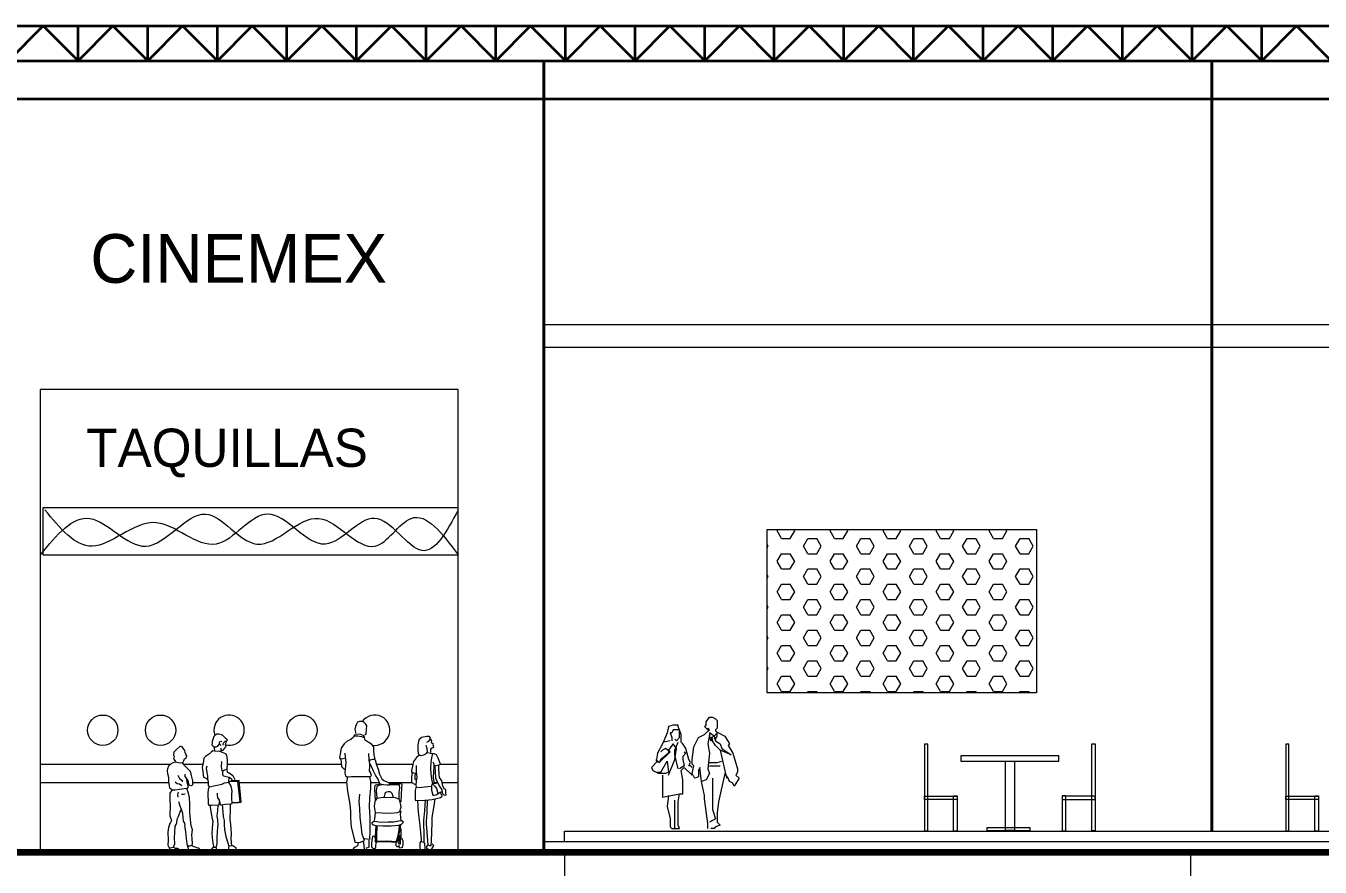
# Model space of a CAD drawing. Header units: millimetres. Extents: x 202 to 406, y -88 to 148.
# Drawn here: x 276.42 to 295.02, y 29.17 to 41.26 of the extents above; entities that cross this region are included whole.
import ezdxf

# ---------------------------------------------------------------- set-up
doc = ezdxf.new("R2010")
doc.units = ezdxf.units.MM
doc.header["$LTSCALE"] = 0.065
doc.linetypes.add('DASHDOT', pattern=[25.4, 12.7, -6.35, 0, -6.35])
doc.layers.get('0').update_dxf_attribs({"lineweight": 0})
for name, color, linetype, lineweight in [('accesos', 80, 'Continuous', 15), ('ejes', 1, 'DASHDOT', 0), ('ESTRUCTURA', 183, 'Continuous', 35), ('LINEA DE TIERRA', 183, 'Continuous', 90), ('muebles', 140, 'Continuous', 0), ('muros', 50, 'Continuous', 40)]:
    doc.layers.add(name, color=color, linetype=linetype, lineweight=lineweight)

# ---------------------------------------------------------------- blocks, each defined once
blk = doc.blocks.new('Eschum27')
at = {"color": 0, "linetype": 'ByBlock'}
for p, q in [((0.18, 1.69), (0.164, 1.65)), ((0.198, 1.711), (0.18, 1.69)), ((0.224, 1.724), (0.198, 1.711)), ((0.253, 1.727), (0.224, 1.724)), ((0.291, 1.715), (0.253, 1.727)), ((0.312, 1.704), (0.291, 1.715)), ((0.345, 1.672), (0.312, 1.704)), ((-0.355, 1.506), (-0.393, 1.465)), ((-0.309, 1.549), (-0.355, 1.506)), ((-0.291, 1.549), (-0.309, 1.549)), ((-0.273, 1.541), (-0.291, 1.549)), ((-0.249, 1.511), (-0.273, 1.541)), ((-0.236, 1.49), (-0.249, 1.511)), ((-0.231, 1.46), (-0.236, 1.49)), ((0.155, 1.598), (0.153, 1.572)), ((0.153, 1.572), (0.159, 1.561)), ((0.159, 1.621), (0.155, 1.598)), ((0.164, 1.65), (0.159, 1.621)), ((0.159, 1.561), (0.167, 1.555)), ((0.167, 1.555), (0.18, 1.542)), ((0.18, 1.542), (0.185, 1.521)), ((0.185, 1.521), (0.191, 1.492)), ((0.211, 1.539), (0.19, 1.537)), ((0.191, 1.492), (0.191, 1.483)), ((0.228, 1.546), (0.211, 1.539)), ((0.248, 1.57), (0.228, 1.546)), ((0.262, 1.585), (0.248, 1.57)), ((0.26, 1.611), (0.27, 1.621)), ((0.26, 1.596), (0.26, 1.611)), ((0.267, 1.581), (0.26, 1.596)), ((0.277, 1.57), (0.267, 1.581)), ((0.27, 1.621), (0.28, 1.623)), ((0.282, 1.557), (0.277, 1.57)), ((0.28, 1.623), (0.289, 1.62)), ((0.29, 1.494), (0.28, 1.523)), ((0.287, 1.469), (0.284, 1.496)), ((0.289, 1.62), (0.29, 1.616)), ((0.3, 1.489), (0.29, 1.494)), ((0.316, 1.489), (0.3, 1.489)), ((0.315, 1.569), (0.316, 1.585)), ((0.316, 1.585), (0.325, 1.605)), ((0.321, 1.498), (0.316, 1.489)), ((0.325, 1.512), (0.321, 1.498)), ((0.325, 1.605), (0.345, 1.622)), ((0.333, 1.523), (0.325, 1.512)), ((0.349, 1.542), (0.333, 1.523)), ((0.365, 1.654), (0.345, 1.672)), ((0.345, 1.622), (0.361, 1.628)), ((0.349, 1.584), (0.346, 1.57)), ((0.346, 1.57), (0.351, 1.562)), ((0.36, 1.627), (0.349, 1.584)), ((0.354, 1.552), (0.349, 1.542)), ((0.351, 1.562), (0.354, 1.552)), ((0.361, 1.628), (0.373, 1.633)), ((0.375, 1.642), (0.365, 1.654)), ((0.373, 1.633), (0.375, 1.642)), ((-0.428, 1.303), (-0.47, 1.263)), ((-0.368, 1.328), (-0.428, 1.303)), ((-0.393, 1.465), (-0.401, 1.425)), ((-0.401, 1.425), (-0.39, 1.406)), ((-0.393, 1.387), (-0.401, 1.374)), ((-0.401, 1.374), (-0.386, 1.352)), ((-0.39, 1.406), (-0.393, 1.387)), ((-0.386, 1.352), (-0.373, 1.347)), ((-0.373, 1.347), (-0.368, 1.325)), ((-0.368, 1.325), (-0.333, 1.317)), ((-0.333, 1.317), (-0.298, 1.314)), ((-0.298, 1.314), (-0.26, 1.322)), ((-0.273, 1.317), (-0.256, 1.29)), ((-0.26, 1.322), (-0.249, 1.341)), ((-0.249, 1.341), (-0.24, 1.371)), ((-0.24, 1.371), (-0.214, 1.392)), ((-0.222, 1.438), (-0.231, 1.46)), ((-0.209, 1.414), (-0.222, 1.438)), ((-0.214, 1.392), (-0.209, 1.414)), ((0.028, 1.309), (0.019, 1.276)), ((0.036, 1.378), (0.028, 1.309)), ((0.062, 1.402), (0.036, 1.378)), ((0.118, 1.44), (0.062, 1.402)), ((0.147, 1.47), (0.118, 1.44)), ((0.167, 1.487), (0.147, 1.47)), ((0.19, 1.483), (0.167, 1.487)), ((0.267, 1.475), (0.19, 1.483)), ((0.303, 1.462), (0.267, 1.475)), ((0.285, 1.339), (0.293, 1.327)), ((0.293, 1.327), (0.288, 1.254)), ((0.352, 1.44), (0.303, 1.462)), ((0.369, 1.422), (0.352, 1.44)), ((0.376, 1.355), (0.369, 1.422)), ((0.378, 1.295), (0.376, 1.355)), ((-0.485, 1.228), (-0.49, 1.196)), ((-0.49, 1.196), (-0.483, 1.16)), ((-0.47, 1.263), (-0.485, 1.228)), ((-0.483, 1.16), (-0.47, 1.109)), ((-0.335, 1.136), (-0.313, 1.088)), ((-0.256, 1.29), (-0.225, 1.26)), ((-0.229, 1.115), (-0.229, 1.152)), ((-0.225, 1.26), (-0.2, 1.233)), ((-0.2, 1.233), (-0.158, 1.193)), ((-0.158, 1.193), (-0.145, 1.133)), ((-0.145, 1.133), (-0.128, 1.052)), ((0.019, 1.276), (0.015, 1.24)), ((0.015, 1.24), (0.021, 1.189)), ((0.021, 1.189), (0.026, 1.139)), ((0.026, 1.139), (0.031, 1.105)), ((0.081, 1.266), (0.071, 1.232)), ((0.071, 1.232), (0.079, 1.177)), ((0.079, 1.177), (0.089, 1.123)), ((0.089, 1.123), (0.092, 1.076)), ((0.288, 1.254), (0.297, 1.197)), ((0.297, 1.197), (0.329, 1.21)), ((0.308, 1.198), (0.305, 1.167)), ((0.305, 1.167), (0.305, 1.139)), ((0.305, 1.139), (0.321, 1.125)), ((0.321, 1.125), (0.358, 1.115)), ((0.329, 1.21), (0.365, 1.222)), ((0.365, 1.222), (0.374, 1.224)), ((0.369, 1.218), (0.374, 1.181)), ((0.374, 1.224), (0.378, 1.295)), ((0.374, 1.181), (0.399, 1.167)), ((0.399, 1.167), (0.434, 1.147)), ((0.434, 1.147), (0.455, 1.129)), ((0.455, 1.129), (0.47, 1.1)), ((-0.47, 1.109), (-0.47, 1.05)), ((-0.47, 1.05), (-0.463, 0.982)), ((-0.463, 0.982), (-0.455, 0.955)), ((-0.455, 0.955), (-0.428, 0.934)), ((-0.428, 0.934), (-0.41, 0.926)), ((-0.377, 0.926), (-0.311, 0.934)), ((-0.375, 1.042), (-0.348, 1.017)), ((-0.348, 1.017), (-0.311, 1.009)), ((-0.313, 1.088), (-0.275, 1.058)), ((-0.311, 1.009), (-0.28, 0.988)), ((-0.311, 0.934), (-0.245, 0.942)), ((-0.275, 1.058), (-0.273, 1.042)), ((-0.245, 0.942), (-0.196, 0.947)), ((-0.211, 1.093), (-0.229, 1.115)), ((-0.185, 1.044), (-0.211, 1.093)), ((-0.209, 1.063), (-0.205, 1.082)), ((-0.203, 1.034), (-0.209, 1.063)), ((-0.183, 0.879), (-0.207, 0.942)), ((-0.194, 0.998), (-0.203, 1.034)), ((-0.196, 0.947), (-0.181, 0.969)), ((-0.181, 0.969), (-0.194, 0.998)), ((-0.178, 1.004), (-0.185, 1.044)), ((-0.165, 0.988), (-0.178, 1.004)), ((-0.141, 0.982), (-0.165, 0.988)), ((-0.128, 0.998), (-0.141, 0.982)), ((-0.128, 1.052), (-0.128, 0.998)), ((0.031, 1.105), (0.047, 1.1)), ((0.047, 1.1), (0.089, 1.08)), ((0.092, 1.076), (0.097, 1.044)), ((0.097, 1.044), (0.1, 0.987)), ((0.114, 0.968), (0.097, 0.928)), ((0.1, 0.987), (0.113, 0.969)), ((0.113, 0.969), (0.295, 1.008)), ((0.295, 1.008), (0.313, 1.015)), ((0.313, 1.015), (0.331, 1.026)), ((0.331, 1.026), (0.369, 1.03)), ((0.358, 1.115), (0.403, 1.105)), ((0.369, 1.03), (0.394, 1.036)), ((0.394, 1.036), (0.399, 1.102)), ((0.429, 0.977), (0.398, 1.036)), ((0.399, 1.047), (0.52, 1.049)), ((0.403, 1.105), (0.433, 1.082)), ((0.545, 1.061), (0.425, 1.055)), ((0.441, 0.934), (0.429, 0.977)), ((0.433, 1.082), (0.446, 1.062)), ((0.445, 0.902), (0.441, 0.934)), ((0.47, 1.1), (0.483, 1.072)), ((0.52, 1.049), (0.556, 0.751)), ((0.575, 0.75), (0.545, 1.061)), ((-0.45, 0.876), (-0.453, 0.8)), ((-0.453, 0.8), (-0.448, 0.679)), ((-0.419, 0.927), (-0.45, 0.876)), ((-0.41, 0.926), (-0.377, 0.926)), ((-0.331, 0.891), (-0.342, 0.855)), ((-0.342, 0.855), (-0.338, 0.822)), ((-0.326, 0.759), (-0.31, 0.695)), ((-0.285, 0.862), (-0.253, 0.862)), ((-0.253, 0.862), (-0.229, 0.867)), ((-0.17, 0.813), (-0.183, 0.879)), ((-0.165, 0.721), (-0.17, 0.813)), ((0.097, 0.928), (0.094, 0.879)), ((0.094, 0.879), (0.094, 0.831)), ((0.094, 0.831), (0.099, 0.788)), ((0.1, 0.745), (0.097, 0.717)), ((0.099, 0.788), (0.1, 0.745)), ((0.229, 0.877), (0.227, 0.848)), ((0.227, 0.848), (0.235, 0.809)), ((0.235, 0.809), (0.256, 0.775)), ((0.256, 0.775), (0.268, 0.734)), ((0.256, 0.709), (0.26, 0.756)), ((0.438, 0.807), (0.441, 0.866)), ((0.445, 0.731), (0.438, 0.807)), ((0.441, 0.866), (0.445, 0.902)), ((0.556, 0.751), (0.526, 0.736)), ((0.537, 0.742), (0.575, 0.75)), ((-0.45, 0.575), (-0.453, 0.553)), ((-0.448, 0.679), (-0.45, 0.575)), ((-0.329, 0.543), (-0.295, 0.638)), ((-0.31, 0.695), (-0.29, 0.648)), ((-0.29, 0.648), (-0.271, 0.591)), ((-0.271, 0.591), (-0.266, 0.524)), ((-0.165, 0.61), (-0.165, 0.721)), ((-0.16, 0.54), (-0.165, 0.61)), ((0.097, 0.717), (0.11, 0.704)), ((0.11, 0.704), (0.149, 0.704)), ((0.124, 0.704), (0.137, 0.615)), ((0.137, 0.615), (0.155, 0.509)), ((0.149, 0.704), (0.256, 0.709)), ((0.23, 0.553), (0.237, 0.628)), ((0.237, 0.628), (0.241, 0.707)), ((0.268, 0.734), (0.275, 0.71)), ((0.275, 0.71), (0.387, 0.726)), ((0.299, 0.712), (0.303, 0.663)), ((0.303, 0.663), (0.317, 0.542)), ((0.387, 0.726), (0.415, 0.721)), ((0.415, 0.721), (0.445, 0.731)), ((0.416, 0.542), (0.421, 0.607)), ((0.421, 0.607), (0.421, 0.72)), ((0.472, 0.737), (0.446, 0.736)), ((0.526, 0.736), (0.472, 0.737)), ((-0.469, 0.385), (-0.479, 0.318)), ((-0.45, 0.442), (-0.469, 0.385)), ((-0.453, 0.553), (-0.443, 0.521)), ((-0.443, 0.458), (-0.45, 0.442)), ((-0.443, 0.521), (-0.43, 0.483)), ((-0.43, 0.483), (-0.443, 0.458)), ((-0.38, 0.312), (-0.375, 0.404)), ((-0.375, 0.404), (-0.36, 0.426)), ((-0.36, 0.426), (-0.349, 0.451)), ((-0.349, 0.451), (-0.344, 0.502)), ((-0.344, 0.502), (-0.329, 0.543)), ((-0.266, 0.524), (-0.261, 0.473)), ((-0.261, 0.473), (-0.24, 0.448)), ((-0.24, 0.448), (-0.235, 0.423)), ((-0.235, 0.423), (-0.24, 0.413)), ((-0.24, 0.413), (-0.238, 0.385)), ((-0.238, 0.385), (-0.225, 0.321)), ((-0.152, 0.451), (-0.16, 0.54)), ((-0.147, 0.407), (-0.152, 0.451)), ((-0.139, 0.397), (-0.147, 0.407)), ((-0.126, 0.35), (-0.139, 0.397)), ((0.155, 0.509), (0.166, 0.477)), ((0.161, 0.434), (0.155, 0.371)), ((0.166, 0.477), (0.161, 0.434)), ((0.237, 0.49), (0.23, 0.553)), ((0.235, 0.331), (0.243, 0.42)), ((0.243, 0.42), (0.237, 0.49)), ((0.317, 0.542), (0.33, 0.485)), ((0.33, 0.485), (0.33, 0.426)), ((0.33, 0.426), (0.336, 0.35)), ((0.416, 0.498), (0.416, 0.542)), ((0.427, 0.428), (0.416, 0.498)), ((0.434, 0.298), (0.427, 0.428)), ((-0.479, 0.318), (-0.476, 0.204)), ((-0.476, 0.204), (-0.479, 0.128)), ((-0.383, 0.233), (-0.38, 0.312)), ((-0.38, 0.147), (-0.383, 0.233)), ((-0.225, 0.321), (-0.217, 0.226)), ((-0.217, 0.226), (-0.204, 0.119)), ((-0.134, 0.28), (-0.126, 0.35)), ((-0.131, 0.223), (-0.134, 0.28)), ((-0.126, 0.157), (-0.131, 0.223)), ((0.155, 0.371), (0.153, 0.304)), ((0.153, 0.304), (0.155, 0.234)), ((0.155, 0.234), (0.166, 0.158)), ((0.228, 0.231), (0.235, 0.331)), ((0.228, 0.155), (0.228, 0.231)), ((0.336, 0.35), (0.354, 0.255)), ((0.354, 0.255), (0.383, 0.163)), ((0.429, 0.217), (0.434, 0.298)), ((0.44, 0.123), (0.429, 0.217)), ((-0.479, 0.128), (-0.463, 0.09)), ((-0.463, 0.09), (-0.422, 0.096)), ((-0.456, 0.076), (-0.463, 0.057)), ((-0.463, 0.057), (-0.452, 0.034)), ((-0.45, 0.091), (-0.456, 0.076)), ((-0.452, 0.034), (-0.37, 0.053)), ((-0.422, 0.096), (-0.399, 0.103)), ((-0.369, 0.084), (-0.403, 0.101)), ((-0.399, 0.103), (-0.38, 0.147)), ((-0.37, 0.053), (-0.329, 0.064)), ((-0.336, 0.083), (-0.369, 0.084)), ((-0.323, 0.076), (-0.336, 0.083)), ((-0.329, 0.064), (-0.323, 0.076)), ((-0.204, 0.119), (-0.16, 0.122)), ((-0.197, 0.116), (-0.188, 0.088)), ((-0.188, 0.088), (-0.187, 0.049)), ((-0.187, 0.049), (-0.18, 0.038)), ((-0.18, 0.038), (-0.14, 0.055)), ((-0.16, 0.122), (-0.129, 0.131)), ((-0.14, 0.055), (-0.101, 0.048)), ((-0.126, 0.118), (-0.132, 0.129)), ((-0.129, 0.131), (-0.126, 0.157)), ((-0.087, 0.1), (-0.126, 0.118)), ((-0.101, 0.048), (-0.077, 0.049)), ((-0.063, 0.092), (-0.087, 0.1)), ((-0.077, 0.049), (-0.036, 0.062)), ((-0.034, 0.088), (-0.063, 0.092)), ((-0.036, 0.062), (-0.024, 0.073)), ((-0.024, 0.073), (-0.034, 0.088)), ((0.151, 0.078), (0.137, 0.054)), ((0.137, 0.054), (0.142, 0.032)), ((0.142, 0.032), (0.169, 0.027)), ((0.168, 0.096), (0.151, 0.078)), ((0.166, 0.158), (0.179, 0.096)), ((0.217, 0.095), (0.168, 0.096)), ((0.169, 0.027), (0.216, 0.033)), ((0.215, 0.093), (0.228, 0.155)), ((0.216, 0.033), (0.222, 0.065)), ((0.222, 0.065), (0.218, 0.094)), ((0.383, 0.163), (0.398, 0.115)), ((0.398, 0.114), (0.39, 0.09)), ((0.39, 0.09), (0.39, 0.047)), ((0.39, 0.047), (0.434, 0.046)), ((0.455, 0.12), (0.398, 0.114)), ((0.434, 0.046), (0.503, 0.065)), ((0.483, 0.103), (0.455, 0.12)), ((0.5, 0.091), (0.483, 0.103)), ((0.503, 0.065), (0.5, 0.091))]:
    blk.add_line(p, q, dxfattribs=at)
blk = doc.blocks.new('Eschum20')
at = {"color": 0, "linetype": 'ByBlock'}
for p, q in [((-0.259, 1.501), (-0.282, 1.411)), ((-0.192, 1.524), (-0.259, 1.501)), ((-0.124, 1.524), (-0.192, 1.524)), ((-0.124, 1.501), (-0.124, 1.524)), ((-0.079, 1.389), (-0.124, 1.501)), ((0.258, 1.501), (0.281, 1.524)), ((0.303, 1.456), (0.258, 1.501)), ((0.281, 1.569), (0.326, 1.636)), ((0.281, 1.524), (0.281, 1.569)), ((0.326, 1.636), (0.37, 1.636)), ((0.37, 1.636), (0.415, 1.614)), ((0.415, 1.614), (0.438, 1.591)), ((0.438, 1.591), (0.438, 1.546)), ((0.438, 1.546), (0.438, 1.524)), ((0.438, 1.524), (0.438, 1.479)), ((-0.282, 1.411), (-0.327, 1.299)), ((-0.214, 1.411), (-0.237, 1.411)), ((-0.237, 1.411), (-0.214, 1.344)), ((-0.192, 1.456), (-0.214, 1.411)), ((-0.214, 1.411), (-0.214, 1.411)), ((-0.214, 1.344), (-0.214, 1.299)), ((-0.147, 1.456), (-0.192, 1.456)), ((-0.169, 1.321), (-0.147, 1.299)), ((-0.102, 1.456), (-0.147, 1.456)), ((-0.147, 1.299), (-0.102, 1.344)), ((-0.102, 1.434), (-0.102, 1.456)), ((-0.102, 1.389), (-0.102, 1.434)), ((-0.102, 1.344), (-0.102, 1.389)), ((-0.079, 1.366), (-0.079, 1.389)), ((-0.079, 1.321), (-0.079, 1.366)), ((-0.079, 1.276), (-0.079, 1.321)), ((0.146, 1.299), (0.168, 1.344)), ((0.168, 1.344), (0.258, 1.389)), ((0.258, 1.389), (0.303, 1.434)), ((0.326, 1.456), (0.303, 1.479)), ((0.303, 1.479), (0.303, 1.456)), ((0.303, 1.434), (0.326, 1.456)), ((0.326, 1.389), (0.303, 1.254)), ((0.393, 1.366), (0.326, 1.411)), ((0.326, 1.411), (0.326, 1.344)), ((0.326, 1.344), (0.348, 1.299)), ((0.348, 1.344), (0.393, 1.366)), ((0.37, 1.321), (0.348, 1.344)), ((0.348, 1.299), (0.37, 1.344)), ((0.37, 1.299), (0.37, 1.321)), ((0.438, 1.411), (0.393, 1.366)), ((0.393, 1.366), (0.415, 1.321)), ((0.393, 1.344), (0.415, 1.299)), ((0.438, 1.479), (0.415, 1.456)), ((0.415, 1.456), (0.415, 1.434)), ((0.415, 1.434), (0.46, 1.411)), ((0.415, 1.321), (0.438, 1.366)), ((0.438, 1.366), (0.438, 1.411)), ((0.46, 1.411), (0.55, 1.366)), ((0.55, 1.366), (0.618, 1.254)), ((-0.417, 1.119), (-0.439, 1.006)), ((-0.349, 1.254), (-0.417, 1.119)), ((-0.394, 0.984), (-0.237, 1.141)), ((-0.349, 1.164), (-0.372, 1.141)), ((-0.259, 1.119), (-0.372, 1.029)), ((-0.327, 1.299), (-0.349, 1.254)), ((-0.304, 1.186), (-0.349, 1.164)), ((-0.237, 1.299), (-0.327, 1.276)), ((-0.237, 1.141), (-0.304, 1.186)), ((-0.214, 1.231), (-0.259, 1.164)), ((-0.259, 1.164), (-0.259, 1.119)), ((-0.192, 1.254), (-0.214, 1.231)), ((-0.147, 1.186), (-0.192, 1.254)), ((-0.192, 1.254), (-0.192, 1.254)), ((-0.169, 1.164), (-0.124, 1.276)), ((-0.169, 1.029), (-0.147, 1.186)), ((-0.169, 1.096), (-0.169, 1.164)), ((-0.057, 1.254), (-0.079, 1.276)), ((-0.012, 1.186), (-0.057, 1.254)), ((-0.012, 1.119), (-0.057, 1.074)), ((-0.034, 1.141), (-0.012, 1.119)), ((0.033, 1.029), (-0.012, 1.186)), ((0.078, 1.029), (0.101, 1.209)), ((0.101, 1.209), (0.146, 1.299)), ((0.303, 1.254), (0.326, 1.119)), ((0.326, 1.119), (0.303, 0.894)), ((0.415, 1.231), (0.37, 1.299)), ((0.415, 1.299), (0.483, 1.254)), ((0.483, 1.164), (0.415, 1.231)), ((0.483, 1.254), (0.505, 1.186)), ((0.64, 1.096), (0.483, 1.164)), ((0.483, 1.164), (0.573, 0.759)), ((0.505, 1.186), (0.64, 1.096)), ((0.618, 1.254), (0.595, 1.231)), ((0.595, 1.231), (0.663, 1.119)), ((0.663, 1.119), (0.73, 0.894)), ((-0.417, 1.006), (-0.507, 0.916)), ((-0.417, 1.006), (-0.439, 1.029)), ((-0.439, 1.006), (-0.394, 0.984)), ((-0.394, 0.984), (-0.417, 1.006)), ((-0.372, 1.029), (-0.394, 0.984)), ((-0.372, 0.849), (-0.282, 1.006)), ((-0.282, 1.006), (-0.259, 0.849)), ((-0.259, 0.804), (-0.169, 1.029)), ((-0.124, 0.894), (-0.169, 1.096)), ((-0.034, 0.939), (-0.102, 0.894)), ((-0.057, 1.074), (-0.057, 1.029)), ((-0.057, 1.029), (-0.034, 0.939)), ((0.056, 0.984), (0.033, 1.029)), ((0.033, 0.939), (0.056, 0.984)), ((0.056, 0.939), (0.033, 0.939)), ((0.078, 0.916), (0.056, 0.939)), ((0.078, 1.006), (0.078, 1.029)), ((0.078, 0.961), (0.078, 1.006)), ((0.101, 0.939), (0.078, 0.961)), ((0.078, 0.826), (0.101, 0.939)), ((0.326, 0.984), (0.37, 0.984)), ((0.326, 0.939), (0.393, 0.939)), ((0.37, 0.984), (0.438, 0.984)), ((0.393, 0.939), (0.46, 0.939)), ((0.438, 0.984), (0.505, 1.006)), ((0.46, 0.939), (0.483, 0.939)), ((-0.507, 0.916), (-0.484, 0.871)), ((-0.484, 0.871), (-0.439, 0.849)), ((-0.439, 0.849), (-0.372, 0.849)), ((-0.327, 0.826), (-0.417, 0.826)), ((-0.349, 0.804), (-0.349, 0.691)), ((-0.304, 0.826), (-0.327, 0.826)), ((-0.259, 0.849), (-0.304, 0.826)), ((-0.079, 0.871), (-0.034, 0.916)), ((-0.057, 0.736), (-0.079, 0.871)), ((-0.034, 0.916), (0.078, 0.804)), ((0.101, 0.781), (0.078, 0.826)), ((0.123, 0.759), (0.101, 0.781)), ((0.168, 0.781), (0.123, 0.759)), ((0.191, 0.916), (0.168, 0.871)), ((0.168, 0.871), (0.168, 0.804)), ((0.168, 0.804), (0.168, 0.781)), ((0.213, 0.714), (0.191, 0.916)), ((0.326, 0.826), (0.281, 0.736)), ((0.303, 0.894), (0.326, 0.826)), ((0.37, 0.759), (0.37, 0.534)), ((0.55, 0.826), (0.46, 0.422)), ((0.595, 0.759), (0.55, 0.826)), ((0.618, 0.714), (0.595, 0.759)), ((0.753, 0.759), (0.685, 0.646)), ((0.73, 0.849), (0.708, 0.804)), ((0.708, 0.804), (0.753, 0.759)), ((0.73, 0.894), (0.73, 0.849)), ((-0.349, 0.691), (-0.349, 0.489)), ((-0.057, 0.534), (-0.057, 0.736)), ((0.281, 0.736), (0.213, 0.714)), ((0.258, 0.511), (0.213, 0.714)), ((0.213, 0.714), (0.213, 0.714)), ((0.663, 0.691), (0.618, 0.714)), ((0.685, 0.646), (0.663, 0.691)), ((-0.349, 0.489), (-0.102, 0.534)), ((-0.259, 0.511), (-0.282, 0.354)), ((-0.169, 0.107), (-0.169, 0.444)), ((-0.124, 0.422), (-0.102, 0.534)), ((-0.124, 0.084), (-0.124, 0.422)), ((-0.102, 0.534), (-0.057, 0.534)), ((0.258, 0.466), (0.258, 0.511)), ((0.303, 0.107), (0.258, 0.466)), ((0.37, 0.534), (0.37, 0.309)), ((0.46, 0.422), (0.438, 0.264)), ((-0.282, 0.354), (-0.237, 0.174)), ((0.37, 0.309), (0.415, 0.174)), ((0.438, 0.264), (0.438, 0.129)), ((-0.237, 0.174), (-0.237, 0.062)), ((-0.237, 0.062), (-0.214, 0.039)), ((-0.214, 0.039), (-0.169, 0.039)), ((-0.169, 0.062), (-0.169, 0.107)), ((-0.169, 0.039), (-0.169, 0.062)), ((-0.169, 0.039), (-0.124, 0.039)), ((-0.102, 0.039), (-0.124, 0.084)), ((-0.124, 0.039), (-0.102, 0.039)), ((0.303, 0.039), (0.303, 0.107)), ((0.415, 0.174), (0.326, 0.129)), ((0.393, 0.039), (0.348, 0.039)), ((0.415, 0.062), (0.393, 0.039)), ((0.483, 0.084), (0.415, 0.062)), ((0.438, 0.129), (0.483, 0.084))]:
    blk.add_line(p, q, dxfattribs=at)
blk = doc.blocks.new('Eschum17')
at = {"color": 0, "linetype": 'ByBlock'}
for p, q in [((-0.588, 1.863), (-0.598, 1.829)), ((-0.57, 1.891), (-0.588, 1.863)), ((-0.542, 1.9), (-0.57, 1.891)), ((-0.502, 1.9), (-0.542, 1.9)), ((-0.474, 1.885), (-0.502, 1.9)), ((-0.451, 1.863), (-0.474, 1.885)), ((-0.439, 1.838), (-0.451, 1.863)), ((-0.616, 1.703), (-0.633, 1.669)), ((-0.601, 1.721), (-0.616, 1.703)), ((-0.613, 1.696), (-0.568, 1.693)), ((-0.598, 1.829), (-0.608, 1.786)), ((-0.608, 1.786), (-0.601, 1.746)), ((-0.601, 1.746), (-0.601, 1.74)), ((-0.522, 1.712), (-0.601, 1.721)), ((-0.568, 1.693), (-0.512, 1.684)), ((-0.479, 1.693), (-0.522, 1.712)), ((-0.512, 1.684), (-0.477, 1.669)), ((-0.469, 1.672), (-0.479, 1.693)), ((-0.467, 1.709), (-0.446, 1.718)), ((-0.446, 1.718), (-0.441, 1.789)), ((-0.441, 1.789), (-0.439, 1.838)), ((0.427, 1.684), (0.349, 1.669)), ((0.464, 1.684), (0.427, 1.684)), ((0.478, 1.661), (0.464, 1.684)), ((-0.805, 1.517), (-0.823, 1.434)), ((-0.765, 1.579), (-0.805, 1.517)), ((-0.719, 1.616), (-0.765, 1.579)), ((-0.666, 1.641), (-0.719, 1.616)), ((-0.633, 1.669), (-0.666, 1.641)), ((-0.461, 1.635), (-0.469, 1.672)), ((-0.419, 1.604), (-0.461, 1.635)), ((-0.368, 1.573), (-0.419, 1.604)), ((-0.338, 1.539), (-0.368, 1.573)), ((-0.338, 1.486), (-0.338, 1.539)), ((0.312, 1.638), (0.295, 1.566)), ((0.295, 1.566), (0.295, 1.497)), ((0.295, 1.497), (0.302, 1.446)), ((0.349, 1.669), (0.312, 1.638)), ((0.429, 1.509), (0.413, 1.555)), ((0.427, 1.603), (0.453, 1.618)), ((0.436, 1.474), (0.429, 1.509)), ((0.453, 1.618), (0.474, 1.646)), ((0.474, 1.646), (0.478, 1.661)), ((0.478, 1.503), (0.476, 1.457)), ((0.478, 1.649), (0.493, 1.621)), ((0.502, 1.517), (0.478, 1.503)), ((0.493, 1.621), (0.488, 1.606)), ((0.488, 1.606), (0.495, 1.592)), ((0.495, 1.592), (0.518, 1.58)), ((0.521, 1.526), (0.502, 1.517)), ((0.518, 1.58), (0.511, 1.566)), ((0.511, 1.566), (0.518, 1.552)), ((0.518, 1.552), (0.521, 1.526)), ((-0.823, 1.434), (-0.828, 1.378)), ((-0.828, 1.378), (-0.823, 1.363)), ((-0.823, 1.363), (-0.777, 1.369)), ((-0.81, 1.36), (-0.808, 1.314)), ((-0.808, 1.314), (-0.8, 1.255)), ((-0.777, 1.369), (-0.752, 1.372)), ((-0.752, 1.446), (-0.747, 1.391)), ((-0.747, 1.391), (-0.742, 1.357)), ((-0.74, 1.314), (-0.745, 1.267)), ((-0.742, 1.357), (-0.74, 1.314)), ((-0.406, 1.341), (-0.408, 1.443)), ((-0.396, 1.298), (-0.406, 1.341)), ((-0.398, 1.332), (-0.386, 1.348)), ((-0.386, 1.348), (-0.35, 1.36)), ((-0.35, 1.36), (-0.32, 1.36)), ((-0.333, 1.422), (-0.338, 1.486)), ((-0.32, 1.36), (-0.333, 1.422)), ((-0.318, 1.351), (-0.298, 1.276)), ((0.232, 1.325), (0.22, 1.259)), ((0.276, 1.385), (0.232, 1.325)), ((0.309, 1.411), (0.276, 1.385)), ((0.302, 1.446), (0.309, 1.42)), ((0.309, 1.42), (0.34, 1.414)), ((0.34, 1.414), (0.382, 1.42)), ((0.382, 1.42), (0.42, 1.443)), ((0.42, 1.443), (0.436, 1.474)), ((0.434, 1.454), (0.476, 1.446)), ((0.476, 1.446), (0.525, 1.443)), ((0.483, 1.313), (0.476, 1.231)), ((0.492, 1.379), (0.483, 1.313)), ((0.508, 1.439), (0.492, 1.379)), ((0.511, 1.319), (0.525, 1.291)), ((0.525, 1.443), (0.558, 1.425)), ((0.558, 1.425), (0.582, 1.379)), ((0.582, 1.379), (0.615, 1.294)), ((-0.8, 1.255), (-0.76, 1.209)), ((-0.75, 1.209), (-0.752, 1.159)), ((-0.752, 1.159), (-0.742, 1.119)), ((-0.745, 1.267), (-0.75, 1.209)), ((-0.742, 1.119), (-0.724, 1.104)), ((-0.401, 1.19), (-0.396, 1.252)), ((-0.386, 1.169), (-0.401, 1.19)), ((-0.371, 1.256), (-0.396, 1.301)), ((-0.396, 1.252), (-0.396, 1.298)), ((-0.368, 1.125), (-0.386, 1.169)), ((-0.386, 1.113), (-0.368, 1.125)), ((-0.343, 1.186), (-0.371, 1.256)), ((-0.314, 1.131), (-0.343, 1.186)), ((-0.273, 1.071), (-0.314, 1.131)), ((-0.298, 1.276), (-0.273, 1.216)), ((-0.273, 1.216), (-0.253, 1.146)), ((-0.253, 1.146), (-0.224, 1.076)), ((0.22, 1.259), (0.203, 1.196)), ((0.203, 1.196), (0.203, 1.173)), ((0.203, 1.173), (0.234, 1.161)), ((0.213, 1.167), (0.206, 1.101)), ((0.234, 1.161), (0.276, 1.158)), ((0.257, 1.158), (0.253, 1.107)), ((0.274, 1.268), (0.274, 1.233)), ((0.274, 1.233), (0.274, 1.17)), ((0.274, 1.17), (0.276, 1.144)), ((0.276, 1.144), (0.283, 1.098)), ((0.476, 1.231), (0.483, 1.154)), ((0.483, 1.154), (0.494, 1.071)), ((0.521, 1.184), (0.518, 1.098)), ((0.525, 1.25), (0.521, 1.184)), ((0.525, 1.291), (0.525, 1.25)), ((0.556, 1.265), (0.525, 1.256)), ((0.542, 1.259), (0.546, 1.174)), ((0.546, 1.174), (0.548, 1.093)), ((0.598, 1.273), (0.556, 1.265)), ((0.596, 1.224), (0.598, 1.271)), ((0.602, 1.143), (0.596, 1.224)), ((0.617, 1.282), (0.598, 1.273)), ((0.608, 1.096), (0.602, 1.143)), ((0.615, 1.294), (0.617, 1.282)), ((-0.715, 1.101), (-0.728, 1.036)), ((-0.728, 1.036), (-0.715, 0.901)), ((-0.724, 1.104), (-0.659, 1.113)), ((-0.659, 1.113), (-0.548, 1.113)), ((-0.548, 1.113), (-0.434, 1.113)), ((-0.434, 1.113), (-0.386, 1.113)), ((-0.4, 1.111), (-0.384, 1.041)), ((-0.384, 0.936), (-0.4, 0.806)), ((-0.384, 1.041), (-0.384, 0.936)), ((-0.322, 0.982), (-0.325, 0.947)), ((-0.325, 0.947), (-0.322, 0.826)), ((-0.293, 0.993), (-0.322, 0.982)), ((-0.296, 0.965), (-0.301, 0.904)), ((-0.267, 0.982), (-0.296, 0.965)), ((-0.252, 1), (-0.293, 0.993)), ((-0.249, 1.006), (-0.273, 1.071)), ((-0.217, 0.993), (-0.267, 0.982)), ((-0.228, 0.996), (-0.249, 1.006)), ((-0.191, 0.991), (-0.228, 0.996)), ((-0.224, 1.076), (-0.191, 1.051)), ((-0.191, 1.051), (-0.126, 1.026)), ((-0.15, 0.986), (-0.191, 0.991)), ((-0.109, 0.986), (-0.15, 0.986)), ((-0.126, 1.026), (-0.109, 1.001)), ((-0.109, 1.001), (-0.109, 0.986)), ((-0.104, 1.011), (0.059, 1.007)), ((-0.008, 0.993), (-0.095, 0.993)), ((0.032, 0.989), (-0.008, 0.993)), ((0.029, 0.887), (0.038, 0.943)), ((0.038, 0.943), (0.032, 0.989)), ((0.059, 0.95), (0.05, 0.745)), ((0.059, 1.007), (0.067, 1)), ((0.067, 1), (0.059, 0.95)), ((0.206, 1.101), (0.206, 1.032)), ((0.206, 1.032), (0.227, 1.012)), ((0.227, 1.012), (0.269, 0.995)), ((0.253, 1.107), (0.253, 1.073)), ((0.253, 1.073), (0.272, 1.061)), ((0.27, 0.968), (0.256, 0.911)), ((0.274, 1.05), (0.267, 0.983)), ((0.267, 0.983), (0.274, 0.96)), ((0.283, 1.098), (0.274, 1.05)), ((0.274, 0.96), (0.316, 0.952)), ((0.316, 0.952), (0.389, 0.96)), ((0.389, 0.96), (0.485, 0.972)), ((0.499, 1.001), (0.491, 0.972)), ((0.491, 0.972), (0.491, 0.913)), ((0.494, 1.071), (0.508, 1.012)), ((0.515, 1.003), (0.499, 1.001)), ((0.509, 1.001), (0.538, 0.972)), ((0.549, 1.008), (0.515, 1.003)), ((0.518, 1.098), (0.525, 1.035)), ((0.525, 1.035), (0.537, 1.009)), ((0.538, 0.972), (0.563, 0.937)), ((0.548, 1.093), (0.557, 1.067)), ((0.576, 1.018), (0.549, 1.008)), ((0.557, 1.067), (0.604, 0.975)), ((0.563, 0.937), (0.583, 0.866)), ((0.604, 0.975), (0.641, 0.918)), ((0.641, 1.048), (0.608, 1.096)), ((0.654, 0.977), (0.641, 1.048)), ((0.676, 0.932), (0.654, 0.977)), ((0.697, 0.923), (0.676, 0.932)), ((-0.715, 0.901), (-0.683, 0.711)), ((-0.547, 0.751), (-0.539, 0.856)), ((-0.539, 0.651), (-0.547, 0.751)), ((-0.4, 0.806), (-0.404, 0.676)), ((-0.322, 0.755), (-0.331, 0.681)), ((-0.322, 0.826), (-0.313, 0.759)), ((-0.293, 0.794), (-0.322, 0.755)), ((-0.301, 0.904), (-0.293, 0.802)), ((-0.238, 0.802), (-0.293, 0.794)), ((-0.104, 0.809), (-0.238, 0.802)), ((-0.188, 0.823), (-0.193, 0.808)), ((-0.185, 0.844), (-0.188, 0.823)), ((-0.181, 0.863), (-0.185, 0.844)), ((-0.172, 0.876), (-0.181, 0.863)), ((-0.154, 0.885), (-0.172, 0.876)), ((-0.133, 0.891), (-0.154, 0.885)), ((-0.121, 0.891), (-0.133, 0.891)), ((-0.102, 0.889), (-0.121, 0.891)), ((-0.023, 0.805), (-0.104, 0.809)), ((-0.091, 0.884), (-0.102, 0.889)), ((-0.081, 0.877), (-0.091, 0.884)), ((-0.074, 0.868), (-0.081, 0.877)), ((-0.069, 0.854), (-0.074, 0.868)), ((-0.063, 0.84), (-0.069, 0.854)), ((-0.06, 0.823), (-0.063, 0.84)), ((-0.055, 0.808), (-0.06, 0.823)), ((0.027, 0.787), (-0.023, 0.805)), ((0.027, 0.784), (0.029, 0.887)), ((0.041, 0.745), (0.027, 0.787)), ((0.056, 0.677), (0.041, 0.745)), ((0.256, 0.911), (0.255, 0.845)), ((0.255, 0.845), (0.255, 0.779)), ((0.255, 0.779), (0.26, 0.764)), ((0.26, 0.764), (0.305, 0.771)), ((0.29, 0.766), (0.301, 0.599)), ((0.305, 0.771), (0.357, 0.767)), ((0.357, 0.767), (0.412, 0.771)), ((0.395, 0.615), (0.406, 0.773)), ((0.412, 0.771), (0.452, 0.776)), ((0.43, 0.769), (0.427, 0.592)), ((0.452, 0.776), (0.501, 0.779)), ((0.491, 0.913), (0.511, 0.842)), ((0.501, 0.779), (0.565, 0.793)), ((0.511, 0.842), (0.528, 0.842)), ((0.528, 0.842), (0.571, 0.854)), ((0.529, 0.687), (0.545, 0.789)), ((0.565, 0.793), (0.619, 0.807)), ((0.571, 0.854), (0.586, 0.868)), ((0.586, 0.868), (0.615, 0.885)), ((0.615, 0.885), (0.644, 0.897)), ((0.646, 0.828), (0.619, 0.88)), ((0.619, 0.807), (0.646, 0.828)), ((0.641, 0.918), (0.646, 0.88)), ((0.646, 0.88), (0.662, 0.852)), ((0.662, 0.852), (0.685, 0.842)), ((0.685, 0.842), (0.701, 0.847)), ((0.699, 0.873), (0.697, 0.923)), ((0.701, 0.847), (0.699, 0.873)), ((-0.683, 0.711), (-0.674, 0.606)), ((-0.674, 0.606), (-0.674, 0.516)), ((-0.535, 0.526), (-0.539, 0.651)), ((-0.404, 0.676), (-0.392, 0.526)), ((-0.331, 0.681), (-0.319, 0.592)), ((-0.319, 0.589), (-0.325, 0.5)), ((-0.319, 0.592), (-0.319, 0.589)), ((-0.313, 0.592), (-0.217, 0.589)), ((-0.217, 0.589), (-0.101, 0.585)), ((-0.101, 0.585), (0.009, 0.592)), ((0.009, 0.592), (0.035, 0.606)), ((0.035, 0.606), (0.056, 0.677)), ((0.05, 0.613), (0.041, 0.568)), ((0.041, 0.568), (0.05, 0.475)), ((0.301, 0.599), (0.325, 0.405)), ((0.384, 0.481), (0.395, 0.615)), ((0.427, 0.592), (0.419, 0.523)), ((0.5, 0.52), (0.529, 0.687)), ((-0.674, 0.516), (-0.662, 0.381)), ((-0.662, 0.381), (-0.625, 0.236)), ((-0.515, 0.366), (-0.535, 0.526)), ((-0.392, 0.526), (-0.396, 0.436)), ((-0.396, 0.436), (-0.396, 0.331)), ((-0.342, 0.461), (-0.365, 0.447)), ((-0.365, 0.447), (-0.362, 0.422)), ((-0.362, 0.422), (-0.307, 0.408)), ((-0.325, 0.5), (-0.339, 0.465)), ((-0.293, 0.458), (-0.331, 0.465)), ((-0.307, 0.404), (-0.316, 0.255)), ((-0.307, 0.408), (-0.206, 0.401)), ((-0.296, 0.255), (-0.287, 0.404)), ((-0.24, 0.45), (-0.293, 0.458)), ((-0.133, 0.454), (-0.24, 0.45)), ((-0.206, 0.401), (-0.09, 0.401)), ((-0.055, 0.454), (-0.133, 0.454)), ((-0.09, 0.401), (0.024, 0.412)), ((0.024, 0.468), (-0.055, 0.454)), ((0.029, 0.412), (0.021, 0.341)), ((0.067, 0.472), (0.024, 0.468)), ((0.024, 0.412), (0.062, 0.426)), ((0.038, 0.33), (0.05, 0.408)), ((0.062, 0.426), (0.088, 0.454)), ((0.088, 0.454), (0.067, 0.472)), ((0.325, 0.405), (0.339, 0.254)), ((0.387, 0.238), (0.384, 0.481)), ((0.419, 0.523), (0.417, 0.471)), ((0.417, 0.471), (0.417, 0.432)), ((0.417, 0.432), (0.438, 0.127)), ((0.492, 0.182), (0.5, 0.445)), ((0.503, 0.487), (0.5, 0.52)), ((0.5, 0.445), (0.503, 0.487)), ((-0.625, 0.236), (-0.605, 0.161)), ((-0.527, 0.166), (-0.47, 0.191)), ((-0.506, 0.281), (-0.515, 0.366)), ((-0.47, 0.191), (-0.506, 0.281)), ((-0.4, 0.206), (-0.47, 0.216)), ((-0.408, 0.196), (-0.408, 0.096)), ((-0.396, 0.331), (-0.4, 0.206)), ((-0.365, 0.202), (-0.371, 0.139)), ((-0.354, 0.248), (-0.365, 0.202)), ((-0.339, 0.252), (-0.354, 0.248)), ((-0.322, 0.238), (-0.339, 0.252)), ((-0.316, 0.255), (-0.319, 0.17)), ((-0.293, 0.167), (-0.296, 0.255)), ((-0.287, 0.181), (-0.156, 0.188)), ((-0.156, 0.188), (-0.002, 0.177)), ((0.001, 0.241), (-0.017, 0.177)), ((-0.008, 0.16), (0.006, 0.195)), ((0.021, 0.341), (0.001, 0.241)), ((0.006, 0.195), (0.024, 0.263)), ((0.024, 0.263), (0.038, 0.33)), ((0.024, 0.142), (0.029, 0.188)), ((0.029, 0.188), (0.035, 0.27)), ((0.044, 0.188), (0.041, 0.139)), ((0.053, 0.266), (0.044, 0.188)), ((0.05, 0.365), (0.053, 0.266)), ((0.056, 0.234), (0.079, 0.192)), ((0.079, 0.192), (0.082, 0.135)), ((0.339, 0.254), (0.344, 0.215)), ((0.344, 0.215), (0.344, 0.176)), ((0.387, 0.196), (0.387, 0.238)), ((0.387, 0.166), (0.387, 0.196)), ((-0.605, 0.096), (-0.633, 0.071)), ((-0.633, 0.071), (-0.625, 0.031)), ((-0.625, 0.031), (-0.58, 0.026)), ((-0.605, 0.161), (-0.527, 0.166)), ((-0.572, 0.116), (-0.605, 0.096)), ((-0.58, 0.026), (-0.498, 0.031)), ((-0.56, 0.161), (-0.572, 0.116)), ((-0.498, 0.031), (-0.47, 0.061)), ((-0.474, 0.126), (-0.486, 0.176)), ((-0.47, 0.061), (-0.474, 0.126)), ((-0.408, 0.096), (-0.453, 0.076)), ((-0.371, 0.139), (-0.371, 0.099)), ((-0.371, 0.099), (-0.345, 0.078)), ((-0.345, 0.078), (-0.325, 0.075)), ((-0.325, 0.075), (-0.307, 0.085)), ((-0.319, 0.17), (-0.293, 0.167)), ((-0.307, 0.124), (-0.299, 0.163)), ((-0.307, 0.085), (-0.307, 0.124)), ((-0.159, 0.174), (-0.284, 0.17)), ((-0.011, 0.163), (-0.159, 0.174)), ((-0.02, 0.16), (-0.02, 0.121)), ((-0.02, 0.121), (-0.008, 0.106)), ((-0.017, 0.177), (-0.008, 0.16)), ((-0.008, 0.106), (0.021, 0.106)), ((0.041, 0.139), (0.024, 0.142)), ((0.027, 0.099), (0.029, 0.131)), ((0.041, 0.082), (0.027, 0.099)), ((0.07, 0.092), (0.041, 0.082)), ((0.082, 0.135), (0.07, 0.092)), ((0.339, 0.176), (0.323, 0.159)), ((0.323, 0.159), (0.325, 0.084)), ((0.325, 0.084), (0.355, 0.028)), ((0.344, 0.176), (0.387, 0.166)), ((0.355, 0.028), (0.401, 0.035)), ((0.398, 0.15), (0.382, 0.163)), ((0.401, 0.074), (0.398, 0.15)), ((0.401, 0.035), (0.401, 0.074)), ((0.433, 0.124), (0.422, 0.107)), ((0.422, 0.107), (0.422, 0.074)), ((0.422, 0.074), (0.452, 0.068)), ((0.438, 0.127), (0.465, 0.117)), ((0.452, 0.068), (0.492, 0.064)), ((0.465, 0.117), (0.486, 0.117)), ((0.486, 0.117), (0.492, 0.182)), ((0.492, 0.064), (0.524, 0.12)), ((0.524, 0.12), (0.503, 0.143))]:
    blk.add_line(p, q, dxfattribs=at)

msp = doc.modelspace()

# ---------------------------------------------------------------- hatches: boundary and pattern name
at = {"layer": 'accesos'}
h = msp.add_hatch(dxfattribs=at)
h.set_pattern_fill('HEX', color=256, scale=0.04, style=0)
h.set_pattern_definition([(0, (0, -42.6556), (0, 0.2199704), [0.127, -0.254]), (120, (0, -42.6556), (-0.19049995, -0.1099852), [0.127, -0.254]), (60, (0.127, -42.6556), (-0.19049995, 0.1099852), [0.127, -0.254])])
h.paths.add_polyline_path([(290.939, 31.673), (290.939, 34.024), (287.068, 34.024), (287.068, 31.673)])

# ---------------------------------------------------------------- linework, layer by layer
for p, q in [((284.157, 29.537), (284.157, 29.687)), ((284.157, 29.687), (311.459, 29.687)), ((283.859, 29.387), (283.859, 29.537)), ((283.859, 29.537), (284.157, 29.537)), ((284.157, 29.537), (311.459, 29.537))]:
    msp.add_line(p, q, dxfattribs=at)
for points in [[(276.621, 29.387), (282.629, 29.387), (282.629, 36.033), (276.621, 36.033)], [(276.659, 33.659), (282.628, 33.659), (282.628, 34.335), (276.659, 34.335)], [(287.068, 34.024), (290.939, 34.024), (290.939, 31.673), (287.068, 31.673)]]:
    msp.add_lwpolyline(points, close=True, dxfattribs=at)
for points in [[(278.495, 30.646), (276.621, 30.646), (276.621, 30.387), (278.468, 30.387)], [(278.959, 30.646), (278.68, 30.646)], [(280.949, 30.646), (279.313, 30.646)], [(281.977, 30.646), (281.453, 30.646)], [(282.398, 30.387), (282.628, 30.387), (282.628, 30.646), (282.369, 30.646)], [(278.734, 30.387), (278.753, 30.387)], [(278.808, 30.387), (279.034, 30.387)], [(279.458, 30.387), (281.026, 30.387)], [(281.369, 30.387), (281.497, 30.387)], [(281.628, 30.387), (281.966, 30.387)], [(282.283, 30.387), (282.331, 30.387)]]:
    msp.add_lwpolyline(points, dxfattribs=at)
for centre in [(277.521, 31.138), (278.351, 31.138), (280.382, 31.138)]:
    msp.add_circle(centre, 0.218, dxfattribs=at)
for centre, start, end in [((279.336, 31.138), 255.8136, 199.8662), ((281.428, 31.138), 261.2419, 145.2884)]:
    msp.add_arc(centre, 0.218, start, end, dxfattribs=at)
for points in [[(276.628, 33.659), (277.336, 34.181), (278.136, 33.782), (278.997, 34.243), (279.736, 33.812), (280.628, 34.181), (281.428, 33.782), (281.951, 34.181), (282.628, 33.659)], [(282.628, 34.304), (282.105, 33.72), (281.428, 34.181), (280.721, 33.812), (279.89, 34.243), (279.151, 33.812), (278.259, 34.12), (277.367, 33.782), (276.69, 34.304)]]:
    msp.add_spline(points, degree=3, dxfattribs=at)
at = {"layer": 'ejes'}
for p, q in [((284.159, 23.564), (284.159, 29.387)), ((293.159, 23.564), (293.159, 29.387))]:
    msp.add_line(p, q, dxfattribs=at)
at = {"layer": 'ESTRUCTURA'}
for p, q in [((257.159, 41.258), (311.459, 41.258)), ((276.166, 40.758), (276.666, 41.258)), ((276.666, 41.258), (277.166, 40.758)), ((277.166, 40.758), (277.667, 41.258)), ((277.166, 40.758), (277.166, 41.258)), ((277.667, 41.258), (278.167, 40.758)), ((278.167, 40.758), (278.667, 41.258)), ((278.167, 40.758), (278.167, 41.258)), ((278.667, 41.258), (279.168, 40.758)), ((279.168, 40.758), (279.668, 41.258)), ((279.168, 40.758), (279.168, 41.258)), ((279.668, 41.258), (280.168, 40.758)), ((280.168, 40.758), (280.668, 41.258)), ((280.168, 40.758), (280.168, 41.258)), ((280.668, 41.258), (281.169, 40.758)), ((281.169, 40.758), (281.669, 41.258)), ((281.169, 40.758), (281.169, 41.258)), ((281.669, 41.258), (282.169, 40.758)), ((282.169, 40.758), (282.67, 41.258)), ((282.169, 40.758), (282.169, 41.258)), ((282.67, 41.258), (283.17, 40.758)), ((283.17, 40.758), (283.67, 41.258)), ((283.17, 40.758), (283.17, 41.258)), ((283.67, 41.258), (284.171, 40.758)), ((284.171, 40.758), (284.171, 41.258)), ((284.171, 40.758), (284.671, 41.258)), ((284.671, 41.258), (285.171, 40.758)), ((285.171, 40.758), (285.672, 41.258)), ((285.171, 40.758), (285.171, 41.258)), ((285.672, 41.258), (286.172, 40.758)), ((286.172, 40.758), (286.672, 41.258)), ((286.172, 40.758), (286.172, 41.258)), ((286.672, 41.258), (287.172, 40.758)), ((287.172, 40.758), (287.673, 41.258)), ((287.172, 40.758), (287.172, 41.258)), ((287.673, 41.258), (288.173, 40.758)), ((288.173, 40.758), (288.673, 41.258)), ((288.173, 40.758), (288.173, 41.258)), ((288.673, 41.258), (289.174, 40.758)), ((289.174, 40.758), (289.674, 41.258)), ((289.174, 40.758), (289.174, 41.258)), ((289.674, 41.258), (290.174, 40.758)), ((290.174, 40.758), (290.675, 41.258)), ((290.174, 40.758), (290.174, 41.258)), ((290.675, 41.258), (291.175, 40.758)), ((291.175, 40.758), (291.675, 41.258)), ((291.175, 40.758), (291.175, 41.258)), ((291.675, 41.258), (292.176, 40.758)), ((292.176, 40.758), (292.676, 41.258)), ((292.176, 40.758), (292.176, 41.258)), ((292.676, 41.258), (293.176, 40.758)), ((293.176, 40.758), (293.176, 41.258)), ((293.176, 40.758), (293.676, 41.258)), ((293.676, 41.258), (294.177, 40.758)), ((294.177, 40.758), (294.677, 41.258)), ((294.177, 40.758), (294.177, 41.258)), ((294.677, 41.258), (295.177, 40.758)), ((257.159, 40.758), (311.459, 40.758)), ((266.359, 40.208), (301.859, 40.208))]:
    msp.add_line(p, q, dxfattribs=at)
at = {"layer": 'LINEA DE TIERRA'}
msp.add_line((235.434, 29.387), (313.883, 29.387), dxfattribs=at)
at = {"layer": 'muebles'}
for points in [[(283.865, 36.967), (301.856, 36.967), (301.856, 36.637), (283.865, 36.637)], [(289.331, 29.691), (289.377, 29.691), (289.377, 30.939), (289.331, 30.939)], [(291.781, 29.692), (291.735, 29.692), (291.735, 30.94), (291.781, 30.94)], [(294.521, 29.691), (294.567, 29.691), (294.567, 30.939), (294.521, 30.939)], [(289.851, 30.691), (291.26, 30.691), (291.26, 30.771), (289.851, 30.771)], [(290.496, 30.691), (290.623, 30.691), (290.623, 29.695), (290.496, 29.695)], [(289.331, 30.191), (289.801, 30.191), (289.801, 30.143), (289.331, 30.143)], [(289.801, 29.689), (289.749, 29.689), (289.749, 30.195), (289.801, 30.195)], [(291.31, 29.691), (291.363, 29.691), (291.363, 30.196), (291.31, 30.196)], [(291.781, 30.192), (291.31, 30.192), (291.31, 30.144), (291.781, 30.144)], [(294.521, 30.191), (294.991, 30.191), (294.991, 30.143), (294.521, 30.143)], [(294.991, 29.689), (294.939, 29.689), (294.939, 30.195), (294.991, 30.195)], [(290.227, 29.695), (290.849, 29.695), (290.849, 29.733), (290.227, 29.733)]]:
    msp.add_lwpolyline(points, close=True, dxfattribs=at)
at = {"layer": 'muros'}
for p, q in [((283.859, 29.387), (283.859, 40.758)), ((293.459, 29.687), (293.459, 40.758))]:
    msp.add_line(p, q, dxfattribs=at)

# ---------------------------------------------------------------- block references
at = {"layer": 'muebles'}
for name, p in [('Eschum17', (281.753, 29.362)), ('Eschum20', (285.912, 29.688)), ('Eschum27', (278.936, 29.356))]:
    msp.add_blockref(name, p, dxfattribs=at)

# ---------------------------------------------------------------- texts
at = {"layer": 'muros', "attachment_point": 1}
for s, insert, char_height, width in [('{\\fComic Sans MS|b0|i0|c0|p66;CINEMEX}', (277.342, 38.266), 0.7, 4.7075), ('{\\fComic Sans MS|b0|i0|c0|p66;TAQUILLAS}', (277.284, 35.471), 0.55, 4.5903)]:
    msp.add_mtext(s, dxfattribs=dict(at, insert=insert, char_height=char_height, width=width))

doc.saveas('drawing.dxf')
